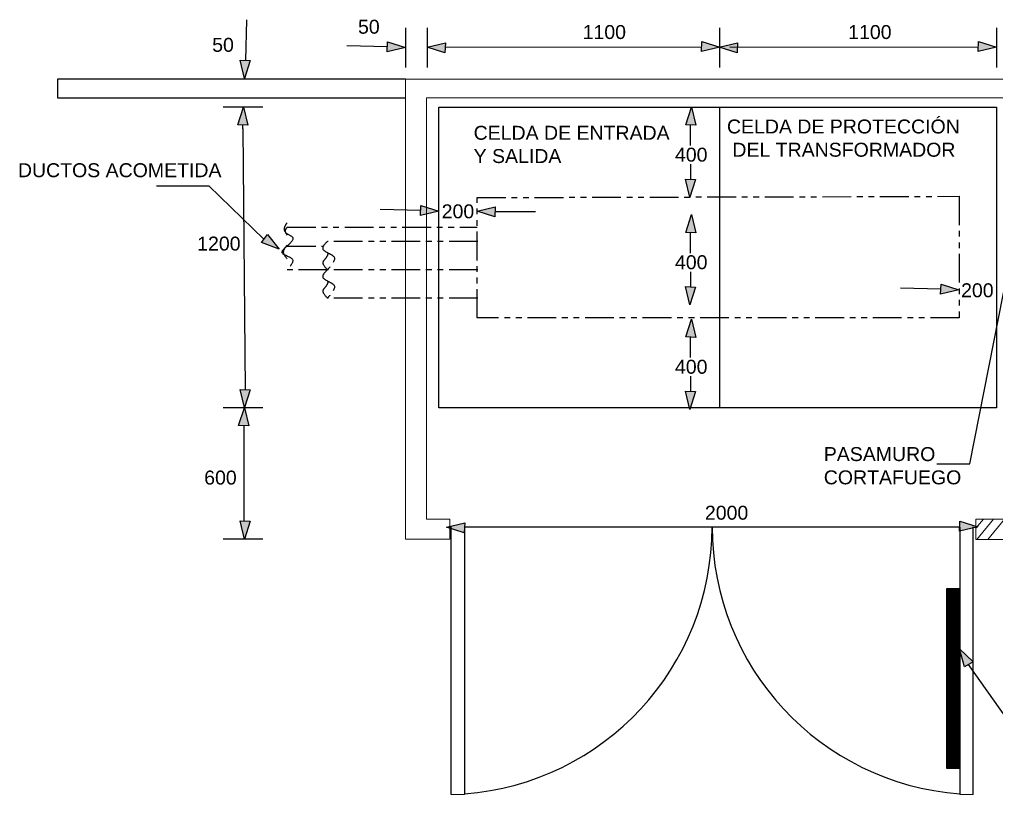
# Model space of a CAD drawing. Header units: millimetres. Extents: x 20 to 897, y 6 to 547.
# Drawn here: x 19.6 to 104.5, y 6.5 to 75 of the extents above; entities that cross this region are included whole.
import ezdxf

# ---------------------------------------------------------------- set-up
doc = ezdxf.new("R2010")
doc.units = ezdxf.units.MM
doc.linetypes.add('PHANTOM', pattern=[2.5, 1.25, -0.25, 0.25, -0.25, 0.25, -0.25])
doc.layers.get('0').update_dxf_attribs({"color": 162})
for name, color, linetype, lineweight in [('columna', 4, 'Continuous', 0), ('MUROS', 250, 'Continuous', 0), ('TIERRA', 214, 'PHANTOM', 25)]:
    doc.layers.add(name, color=color, linetype=linetype, lineweight=lineweight)
doc.styles.get("Standard").update_dxf_attribs({"font": 'arial.ttf'})

msp = doc.modelspace()

# ---------------------------------------------------------------- hatches: boundary and pattern name
at = {"linetype": 'ByBlock', "lineweight": -2, "ltscale": 2}
h = msp.add_hatch(color=256, dxfattribs=at)
h.dxf.hatch_style = 1
h.paths.add_polyline_path([(51.552, 72.196), (53.135, 72.567), (51.589, 73.066)])
h = msp.add_hatch(color=256, dxfattribs=at)
h.dxf.hatch_style = 1
h.paths.add_polyline_path([(56.606, 72.978), (55.023, 72.607), (56.569, 72.108)])
h = msp.add_hatch(color=256, dxfattribs=at)
h.dxf.hatch_style = 1
h.paths.add_polyline_path([(78.852, 72.236), (80.435, 72.607), (78.889, 73.106)])
h = msp.add_hatch(color=256, dxfattribs=at)
h.dxf.hatch_style = 1
h.paths.add_polyline_path([(81.972, 72.978), (80.389, 72.607), (81.936, 72.108)])
h = msp.add_hatch(color=256, dxfattribs=at)
h.dxf.hatch_style = 1
h.paths.add_polyline_path([(102.877, 72.236), (104.46, 72.607), (102.913, 73.106)])
h = msp.add_hatch(color=256, dxfattribs=at)
h.dxf.hatch_style = 1
h.paths.add_polyline_path([(38.776, 71.477), (39.147, 69.895), (39.646, 71.441)])
h = msp.add_hatch(color=256, dxfattribs=at)
h.dxf.hatch_style = 1
h.paths.add_polyline_path([(39.437, 65.815), (39.066, 67.398), (38.567, 65.852)])
h = msp.add_hatch(color=256, dxfattribs=at)
h.dxf.hatch_style = 1
h.paths.add_polyline_path([(78.358, 65.815), (77.987, 67.398), (77.488, 65.852)])
h = msp.add_hatch(color=256, dxfattribs=at)
h.dxf.hatch_style = 1
h.paths.add_polyline_path([(77.466, 61.146), (77.837, 59.564), (78.336, 61.11)])
h = msp.add_hatch(color=256, dxfattribs=at)
h.dxf.hatch_style = 1
h.paths.add_polyline_path([(54.444, 57.982), (56.027, 58.353), (54.481, 58.852)])
h = msp.add_hatch(color=256, dxfattribs=at)
h.dxf.hatch_style = 1
h.paths.add_polyline_path([(60.937, 58.727), (59.355, 58.356), (60.901, 57.857)])
h = msp.add_hatch(color=256, dxfattribs=at)
h.dxf.hatch_style = 1
h.paths.add_polyline_path([(78.358, 56.471), (77.987, 58.054), (77.488, 56.508)])
h = msp.add_hatch(color=256, dxfattribs=at)
h.dxf.hatch_style = 1
h.paths.add_polyline_path([(77.466, 51.803), (77.837, 50.22), (78.336, 51.766)])
h = msp.add_hatch(color=256, dxfattribs=at)
h.dxf.hatch_style = 1
h.paths.add_polyline_path([(99.618, 51.144), (101.201, 51.515), (99.654, 52.014)])
h = msp.add_hatch(color=256, dxfattribs=at)
h.dxf.hatch_style = 1
h.paths.add_polyline_path([(78.358, 47.389), (77.987, 48.972), (77.488, 47.426)])
h = msp.add_hatch(color=256, dxfattribs=at)
h.dxf.hatch_style = 1
h.paths.add_polyline_path([(38.776, 42.875), (39.147, 41.292), (39.646, 42.838)])
h = msp.add_hatch(color=256, dxfattribs=at)
h.dxf.hatch_style = 1
h.paths.add_polyline_path([(77.466, 42.721), (77.837, 41.138), (78.336, 42.684)])
h = msp.add_hatch(color=256, dxfattribs=at)
h.dxf.hatch_style = 1
h.paths.add_polyline_path([(39.517, 39.697), (39.146, 41.28), (38.647, 39.734)])
h = msp.add_hatch(color=256, dxfattribs=at)
h.dxf.hatch_style = 1
h.paths.add_polyline_path([(38.776, 31.456), (39.147, 29.873), (39.646, 31.419)])
h = msp.add_hatch(color=256, dxfattribs=at)
h.dxf.hatch_style = 1
h.paths.add_polyline_path([(101.253, 30.557), (102.836, 30.928), (101.29, 31.427)])
h = msp.add_hatch(color=256, dxfattribs=at)
h.dxf.hatch_style = 1
h.paths.add_polyline_path([(58.283, 31.267), (56.701, 30.896), (58.247, 30.398)])
at = {"layer": 'MUROS', "linetype": 'ByBlock', "lineweight": -2, "ltscale": 2}
h = msp.add_hatch(color=256, dxfattribs=at)
h.dxf.hatch_style = 1
h.paths.add_polyline_path([(40.63, 55.624), (42.154, 55.058), (41.141, 56.328)])
h = msp.add_hatch(color=256, dxfattribs=at)
h.dxf.hatch_style = 1
h.paths.add_polyline_path([(102.435, 19.2), (101.27, 20.334), (101.683, 18.762)])
at = {"layer": 'TIERRA', "linetype": 'ByBlock', "lineweight": -2, "ltscale": 2}
h = msp.add_hatch(dxfattribs=at)
h.set_pattern_fill('STEEL', color=256, scale=0.007828)
h.set_pattern_definition([(45, (-470.319557, -397.11001), (-0.0175745394, 0.0175745394), []), (45, (-470.319557, -397.097583), (-0.0175745394, 0.0175745394), [])])
h.paths.add_polyline_path([(100.162, 9.95), (101.273, 9.95), (101.273, 25.56), (100.162, 25.56)])
h = msp.add_hatch(dxfattribs=at)
h.set_pattern_fill('GOST_GLASS', color=256, scale=0.007828)
h.set_pattern_definition([(45, (-470.319557, -397.11001), (0.066423456, 0), [0.039140397, -0.0547965556]), (45, (-470.30295, -397.11001), (0.066423456, 0), [0.015656159, -0.078280794]), (45, (-470.319557, -397.093404), (0.066423456, 0), [0.015656159, -0.078280794])])
h.paths.add_polyline_path([(101.273, 25.56), (100.162, 25.56), (100.162, 9.95), (101.273, 9.95)])
h = msp.add_hatch(dxfattribs=at)
h.set_pattern_fill('ANSI31', color=256, scale=0.007828)
h.set_pattern_definition([(45, (-470.319557, -397.11001), (-0.0175745394, 0.0175745394), [])])
h.paths.add_polyline_path([(100.162, 9.95), (101.273, 9.95), (101.273, 25.56), (100.162, 25.56)])
h = msp.add_hatch(dxfattribs=at)
h.set_pattern_fill('CROSS', color=256, scale=0.007828)
h.set_pattern_definition([(0, (-470.319557, -397.11001), (0.049708304, 0.049708304), [0.024854152, -0.074562456]), (90, (-470.30713, -397.122437), (-0.049708304, 0.049708304), [0.024854152, -0.074562456])])
h.paths.add_polyline_path([(100.162, 9.95), (101.273, 9.95), (101.273, 25.56), (100.162, 25.56)])

# ---------------------------------------------------------------- linework, layer by layer
at = {"linetype": 'ByBlock', "lineweight": -2, "ltscale": 2}
for p, q in [((39.315, 74.976), (39.243, 71.458)), ((53.146, 74.284), (53.146, 70.84)), ((55.014, 74.284), (55.014, 70.84)), ((80.405, 74.284), (80.405, 70.84)), ((104.46, 74.284), (104.46, 70.84)), ((51.552, 72.196), (51.589, 73.066)), ((51.589, 73.066), (53.135, 72.567)), ((55.023, 72.607), (56.606, 72.978)), ((56.606, 72.978), (56.569, 72.108)), ((78.852, 72.236), (78.889, 73.106)), ((78.889, 73.106), (80.435, 72.607)), ((80.389, 72.607), (81.972, 72.978)), ((81.972, 72.978), (81.936, 72.108)), ((102.877, 72.236), (102.913, 73.106)), ((102.913, 73.106), (104.46, 72.607)), ((48.053, 72.734), (51.572, 72.662)), ((53.135, 72.567), (51.552, 72.196)), ((56.569, 72.108), (55.023, 72.607)), ((56.591, 72.63), (78.872, 72.598)), ((80.435, 72.607), (78.852, 72.236)), ((81.936, 72.108), (80.389, 72.607)), ((81.304, 72.63), (102.896, 72.598)), ((104.46, 72.607), (102.877, 72.236)), ((38.776, 71.477), (39.646, 71.441)), ((39.147, 69.895), (38.776, 71.477)), ((39.646, 71.441), (39.147, 69.895)), ((40.746, 67.383), (37.302, 67.383)), ((38.567, 65.852), (39.066, 67.398)), ((39.066, 67.398), (39.437, 65.815)), ((77.488, 65.852), (77.987, 67.398)), ((77.987, 67.398), (78.358, 65.815)), ((39.437, 65.815), (38.567, 65.852)), ((39.007, 65.512), (39.007, 65.833)), ((39.007, 65.512), (39.2, 42.857)), ((78.358, 65.815), (77.488, 65.852)), ((77.899, 64.055), (77.899, 65.834)), ((77.899, 62.435), (77.899, 61.128)), ((77.466, 61.146), (78.336, 61.11)), ((77.837, 59.564), (77.466, 61.146)), ((78.336, 61.11), (77.837, 59.564)), ((54.444, 57.982), (54.481, 58.852)), ((54.481, 58.852), (56.027, 58.353)), ((59.355, 58.356), (60.937, 58.727)), ((60.937, 58.727), (60.901, 57.857)), ((50.945, 58.521), (54.464, 58.449)), ((56.027, 58.353), (54.444, 57.982)), ((60.901, 57.857), (59.355, 58.356)), ((60.92, 58.317), (64.431, 58.317)), ((77.488, 56.508), (77.987, 58.054)), ((77.987, 58.054), (78.358, 56.471)), ((78.358, 56.471), (77.488, 56.508)), ((77.899, 54.711), (77.899, 56.491)), ((77.899, 53.091), (77.899, 51.784)), ((77.466, 51.803), (78.336, 51.766)), ((77.837, 50.22), (77.466, 51.803)), ((78.336, 51.766), (77.837, 50.22)), ((99.618, 51.144), (99.654, 52.014)), ((99.654, 52.014), (101.201, 51.515)), ((96.119, 51.683), (99.637, 51.611)), ((101.201, 51.515), (99.618, 51.144)), ((77.488, 47.426), (77.987, 48.972)), ((77.987, 48.972), (78.358, 47.389)), ((78.358, 47.389), (77.488, 47.426)), ((77.899, 45.629), (77.899, 47.409)), ((77.899, 44.009), (77.899, 42.703)), ((38.776, 42.875), (39.646, 42.838)), ((39.147, 41.292), (38.776, 42.875)), ((39.646, 42.838), (39.147, 41.292)), ((77.466, 42.721), (78.336, 42.684)), ((77.837, 41.138), (77.466, 42.721)), ((78.336, 42.684), (77.837, 41.138)), ((40.746, 41.268), (37.302, 41.268)), ((38.647, 39.734), (39.146, 41.28)), ((39.146, 41.28), (39.517, 39.697)), ((39.517, 39.697), (38.647, 39.734)), ((39.087, 39.715), (39.087, 31.443)), ((38.776, 31.456), (39.646, 31.419)), ((39.147, 29.873), (38.776, 31.456)), ((39.646, 31.419), (39.147, 29.873)), ((101.253, 30.557), (101.29, 31.427)), ((101.29, 31.427), (102.836, 30.928)), ((56.701, 30.896), (58.283, 31.267)), ((58.247, 30.398), (56.701, 30.896)), ((58.283, 31.267), (58.247, 30.398)), ((58.269, 30.919), (101.268, 30.919)), ((102.836, 30.928), (101.253, 30.557)), ((40.746, 29.873), (37.302, 29.873))]:
    msp.add_line(p, q, dxfattribs=at)
at = {"layer": 'columna', "linetype": 'ByBlock', "lineweight": -2}
for p, q in [((56.038, 67.383), (104.46, 67.383)), ((56.038, 41.268), (56.038, 67.383)), ((104.46, 67.383), (104.46, 41.268)), ((104.46, 41.268), (56.038, 41.268))]:
    msp.add_line(p, q, dxfattribs=at)
at = {"layer": 'columna', "linetype": 'ByBlock', "lineweight": -2, "ltscale": 2}
msp.add_line((80.405, 67.383), (80.405, 41.268), dxfattribs=at)
at = {"layer": 'columna', "linetype": 'PHANTOM', "lineweight": -2, "ltscale": 2}
for p, q in [((59.35, 59.537), (101.23, 59.646)), ((59.35, 49.082), (59.35, 59.537)), ((101.23, 59.646), (101.23, 49.082)), ((42.857, 56.957), (59.35, 56.957)), ((42.857, 55.322), (46.008, 55.322)), ((59.418, 55.723), (46.353, 55.723)), ((46.353, 53.261), (42.857, 53.261)), ((59.418, 53.261), (46.353, 53.261)), ((59.418, 53.261), (46.353, 53.261)), ((59.418, 50.8), (46.353, 50.8)), ((101.23, 49.082), (59.35, 49.082))]:
    msp.add_line(p, q, dxfattribs=at)
for points in [[(42.857, 56.279), (42.624, 56.823), (42.857, 57.356)], [(42.857, 56.957), (42.684, 56.597), (43.332, 56.092), (42.857, 55.322)], [(42.857, 55.322), (42.41, 54.776), (43.299, 54.196), (42.857, 53.261)], [(42.857, 54.218), (42.552, 54.768), (42.857, 55.427)], [(46.353, 55.723), (45.95, 55.105), (46.91, 54.409), (46.353, 53.261)], [(46.353, 53.261), (45.995, 53.948), (46.308, 54.386), (46.449, 54.718)], [(46.353, 53.261), (45.95, 52.643), (46.91, 51.947), (46.353, 50.8)], [(46.353, 50.8), (45.995, 51.486), (46.308, 51.924), (46.449, 52.256)]]:
    msp.add_spline(points, degree=3, dxfattribs=at)
at = {"layer": 'MUROS', "linetype": 'ByBlock', "lineweight": -2, "ltscale": 2}
for p, q in [((53.138, 69.828), (22.926, 69.828)), ((22.926, 69.828), (22.926, 68.211)), ((22.926, 68.211), (53.138, 68.211)), ((31.498, 60.55), (36.063, 60.55)), ((36.063, 60.55), (40.841, 55.916)), ((40.63, 55.624), (41.141, 56.328)), ((41.141, 56.328), (42.154, 55.058)), ((42.154, 55.058), (40.63, 55.624)), ((102.152, 36.391), (105.478, 53.279)), ((99.302, 36.391), (102.152, 36.391)), ((101.683, 18.762), (101.27, 20.334)), ((101.27, 20.334), (102.435, 19.2)), ((102.435, 19.2), (101.683, 18.762)), ((110.86, 6.464), (102.052, 18.978))]:
    msp.add_line(p, q, dxfattribs=at)
at = {"layer": 'MUROS'}
for p, q in [((53.138, 69.828), (53.138, 29.873)), ((53.138, 69.828), (106.556, 69.828)), ((54.974, 68.211), (105.548, 68.211)), ((54.974, 31.588), (54.974, 68.211)), ((56.985, 31.588), (54.974, 31.588)), ((56.985, 29.872), (56.985, 31.588)), ((105.548, 31.588), (102.69, 31.588)), ((102.69, 31.588), (102.69, 29.817)), ((103.339, 31.588), (102.69, 30.804)), ((104.221, 31.588), (102.755, 29.817)), ((105.178, 31.588), (103.711, 29.817)), ((54.767, 29.872), (53.138, 29.873)), ((54.767, 29.872), (55.068, 29.872)), ((55.068, 29.872), (56.183, 29.872)), ((56.183, 29.872), (56.985, 29.872)), ((102.69, 29.817), (105.219, 29.817)), ((57.106, 7.673), (58.269, 7.673)), ((102.435, 7.673), (101.273, 7.673))]:
    msp.add_line(p, q, dxfattribs=at)
at = {"layer": 'MUROS', "linetype": 'ByBlock', "lineweight": 25}
for p, q in [((57.106, 7.673), (57.106, 30.919)), ((58.269, 30.919), (58.269, 7.673)), ((101.273, 30.919), (101.273, 7.673)), ((102.435, 7.673), (102.435, 30.919))]:
    msp.add_line(p, q, dxfattribs=at)
for centre, start, end in [((56.525, 30.919), 274.30122, 0), ((103.016, 30.919), 180, 265.69878)]:
    msp.add_arc(centre, 23.245, start, end, dxfattribs=at)
at = {"layer": 'TIERRA', "linetype": 'ByBlock', "lineweight": -2, "ltscale": 2}
for p, q in [((100.162, 25.56), (101.273, 25.56)), ((100.162, 9.95), (100.162, 25.56)), ((101.273, 25.56), (101.273, 9.95)), ((101.273, 9.95), (100.162, 9.95))]:
    msp.add_line(p, q, dxfattribs=at)

# ---------------------------------------------------------------- texts
at = {"linetype": 'ByBlock', "lineweight": -2, "ltscale": 2, "char_height": 1.2118, "attachment_point": 1}
for s, insert in [('50', (49.013, 74.986)), ('1100', (68.524, 74.523)), ('1100', (91.589, 74.523)), ('50', (36.347, 73.412)), ('400', (76.544, 63.87)), ('200', (56.282, 58.947)), ('1200', (35.046, 56.144)), ('400', (76.544, 54.526)), ('200', (101.395, 52.088)), ('400', (76.544, 45.444)), ('600', (35.654, 35.817)), ('2000', (79.144, 32.763))]:
    msp.add_mtext_dynamic_manual_height_columns(s, width=2.05965, gutter_width=6.059, heights=[0], dxfattribs=dict(at, insert=insert))
at = {"layer": 'MUROS', "linetype": 'ByBlock', "lineweight": -2, "ltscale": 2, "attachment_point": 1}
for s, insert, char_height in [('CELDA DE PROTECCIÓN\\P DEL TRANSFORMADOR', (81.06, 66.318), 1.21176), ('CELDA DE ENTRADA \\PY SALIDA', (59.057, 65.77), 1.21176), ('DUCTOS ACOMETIDA', (19.476, 62.519), 1.21176), ('PASAMURO \\PCORTAFUEGO', (89.47, 37.856), 1.2118)]:
    msp.add_mtext_dynamic_manual_height_columns(s, width=27.41561, gutter_width=6.059, heights=[0], dxfattribs=dict(at, insert=insert, char_height=char_height))

doc.saveas('drawing.dxf')
